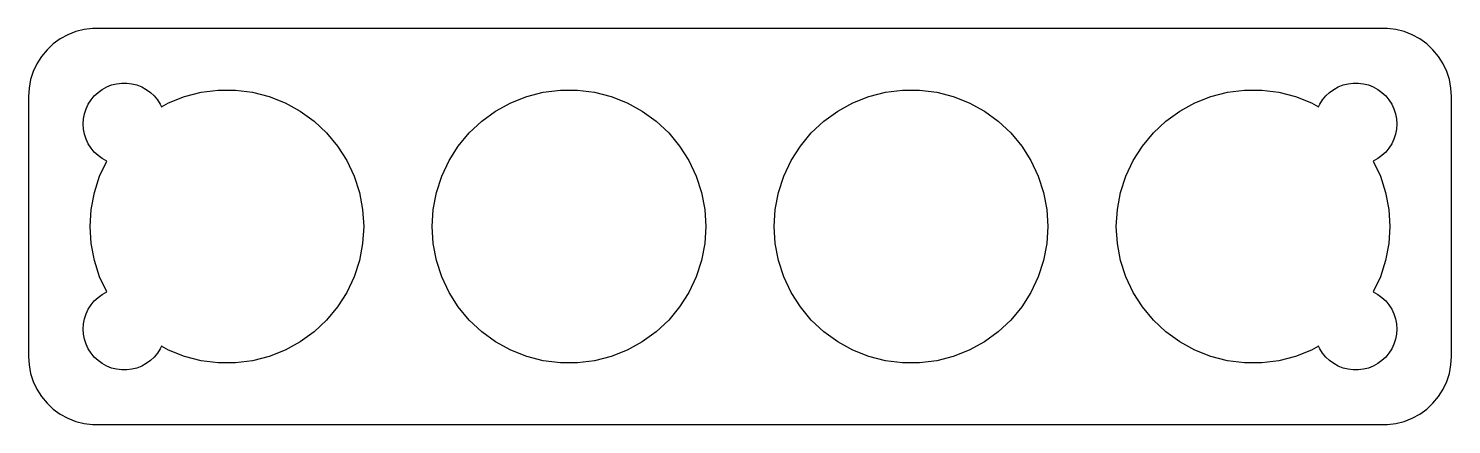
# Model space of a CAD drawing. Header units: metres. Extents: x -52 to 52, y -14 to 14.
import ezdxf

# ---------------------------------------------------------------- set-up
doc = ezdxf.new("R2010")
doc.units = ezdxf.units.M

msp = doc.modelspace()

# ---------------------------------------------------------------- linework, layer by layer
for p, q in [((-49.6791, 13.7216), (-50.1871, 13.3526)), ((-49.1289, 14.0241), (-49.6791, 13.7216)), ((-48.5451, 14.2553), (-49.1289, 14.0241)), ((-47.9369, 14.4114), (-48.5451, 14.2553)), ((-47.3139, 14.4901), (-47.9369, 14.4114)), ((47.3139, 14.4901), (-47.3139, 14.4901)), ((47.9369, 14.4114), (47.3139, 14.4901)), ((48.5451, 14.2553), (47.9369, 14.4114)), ((49.1289, 14.0241), (48.5451, 14.2553)), ((49.6791, 13.7216), (49.1289, 14.0241)), ((50.1871, 13.3526), (49.6791, 13.7216)), ((-50.6448, 12.9227), (-51.0451, 12.4389)), ((-50.1871, 13.3526), (-50.6448, 12.9227)), ((50.6448, 12.9227), (50.1871, 13.3526)), ((51.0451, 12.4389), (50.6448, 12.9227)), ((-51.3815, 11.9088), (-51.6489, 11.3406)), ((-51.0451, 12.4389), (-51.3815, 11.9088)), ((51.3815, 11.9088), (51.0451, 12.4389)), ((51.6489, 11.3406), (51.3815, 11.9088)), ((-51.8429, 10.7434), (-51.9606, 10.1267)), ((-51.6489, 11.3406), (-51.8429, 10.7434)), ((-45.927, 10.3532), (-45.5621, 10.4469)), ((-45.5621, 10.4469), (-45.1884, 10.4941)), ((-45.1884, 10.4941), (-44.8116, 10.4941)), ((-44.8116, 10.4941), (-44.4379, 10.4469)), ((-44.4379, 10.4469), (-44.0729, 10.3532)), ((44.0729, 10.3532), (44.4379, 10.4469)), ((44.4379, 10.4469), (44.8116, 10.4941)), ((44.8116, 10.4941), (45.1884, 10.4941)), ((45.1884, 10.4941), (45.5621, 10.4469)), ((45.5621, 10.4469), (45.927, 10.3532)), ((51.8429, 10.7434), (51.6489, 11.3406)), ((51.9606, 10.1267), (51.8429, 10.7434)), ((-51.9606, 10.1267), (-52, 9.5)), ((-52, 9.5), (-52, -9.5)), ((-47.427, 9.26335), (-47.1869, 9.55363)), ((-47.1869, 9.55363), (-46.9123, 9.81154)), ((-46.9123, 9.81154), (-46.6075, 10.033)), ((-46.6075, 10.033), (-46.2773, 10.2145)), ((-46.2773, 10.2145), (-45.927, 10.3532)), ((-44.0729, 10.3532), (-43.7227, 10.2145)), ((-43.7227, 10.2145), (-43.3925, 10.033)), ((-43.3925, 10.033), (-43.0877, 9.81154)), ((-43.0877, 9.81154), (-42.8131, 9.55363)), ((-42.8131, 9.55363), (-42.5729, 9.26335)), ((-41.7578, 9.04826), (-40.5902, 9.51056)), ((-40.5902, 9.51056), (-39.3738, 9.82286)), ((-39.3738, 9.82286), (-38.1279, 9.98026)), ((-38.1279, 9.98026), (-36.8721, 9.98026)), ((-36.8721, 9.98026), (-35.6262, 9.82286)), ((-35.6262, 9.82286), (-34.4098, 9.51056)), ((-34.4098, 9.51056), (-33.2422, 9.04826)), ((-16.7578, 9.04826), (-15.5902, 9.51056)), ((-15.5902, 9.51056), (-14.3738, 9.82286)), ((-14.3738, 9.82286), (-13.1279, 9.98026)), ((-13.1279, 9.98026), (-11.8721, 9.98026)), ((-11.8721, 9.98026), (-10.6262, 9.82286)), ((-10.6262, 9.82286), (-9.40982, 9.51056)), ((-9.40982, 9.51056), (-8.2422, 9.04826)), ((8.2422, 9.04826), (9.40982, 9.51056)), ((9.40982, 9.51056), (10.6262, 9.82286)), ((10.6262, 9.82286), (11.8721, 9.98026)), ((11.8721, 9.98026), (13.1279, 9.98026)), ((13.1279, 9.98026), (14.3738, 9.82286)), ((14.3738, 9.82286), (15.5902, 9.51056)), ((15.5902, 9.51056), (16.7578, 9.04826)), ((33.2422, 9.04826), (34.4098, 9.51056)), ((34.4098, 9.51056), (35.6262, 9.82286)), ((35.6262, 9.82286), (36.8721, 9.98026)), ((36.8721, 9.98026), (38.1279, 9.98026)), ((38.1279, 9.98026), (39.3738, 9.82286)), ((39.3738, 9.82286), (40.5902, 9.51056)), ((40.5902, 9.51056), (41.7578, 9.04826)), ((42.5729, 9.26335), (42.8131, 9.55363)), ((42.8131, 9.55363), (43.0877, 9.81154)), ((43.0877, 9.81154), (43.3925, 10.033)), ((43.3925, 10.033), (43.7227, 10.2145)), ((43.7227, 10.2145), (44.0729, 10.3532)), ((45.927, 10.3532), (46.2773, 10.2145)), ((46.2773, 10.2145), (46.6075, 10.033)), ((46.6075, 10.033), (46.9123, 9.81154)), ((46.9123, 9.81154), (47.1869, 9.55363)), ((47.1869, 9.55363), (47.427, 9.26335)), ((52, 9.5), (51.9606, 10.1267)), ((52, -9.5), (52, 9.5)), ((-47.9057, 8.24606), (-47.7893, 8.60437)), ((-47.7893, 8.60437), (-47.6289, 8.94525)), ((-47.6289, 8.94525), (-47.427, 9.26335)), ((-42.5729, 9.26335), (-42.3711, 8.94525)), ((-42.3711, 8.94525), (-42.2835, 8.75923)), ((-42.2835, 8.75923), (-41.7578, 9.04826)), ((-33.2422, 9.04826), (-32.1417, 8.44327)), ((-32.1417, 8.44327), (-31.1257, 7.70512)), ((-18.8742, 7.70512), (-17.8583, 8.44327)), ((-17.8583, 8.44327), (-16.7578, 9.04826)), ((-8.2422, 9.04826), (-7.14172, 8.44327)), ((-7.14172, 8.44327), (-6.12575, 7.70512)), ((6.12575, 7.70512), (7.14172, 8.44327)), ((7.14172, 8.44327), (8.2422, 9.04826)), ((16.7578, 9.04826), (17.8583, 8.44327)), ((17.8583, 8.44327), (18.8742, 7.70512)), ((31.1257, 7.70512), (32.1417, 8.44327)), ((32.1417, 8.44327), (33.2422, 9.04826)), ((41.7578, 9.04826), (42.2835, 8.75923)), ((42.2835, 8.75923), (42.3711, 8.94525)), ((42.3711, 8.94525), (42.5729, 9.26335)), ((47.427, 9.26335), (47.6289, 8.94525)), ((47.6289, 8.94525), (47.7893, 8.60437)), ((47.7893, 8.60437), (47.9057, 8.24606)), ((-48, 7.5), (-47.9763, 7.87599)), ((-47.9763, 7.12399), (-48, 7.5)), ((-47.9763, 7.87599), (-47.9057, 8.24606)), ((-31.1257, 7.70512), (-30.2103, 6.84546)), ((-19.7897, 6.84546), (-18.8742, 7.70512)), ((-6.12575, 7.70512), (-5.21031, 6.84546)), ((5.21031, 6.84546), (6.12575, 7.70512)), ((18.8742, 7.70512), (19.7897, 6.84546)), ((30.2103, 6.84546), (31.1257, 7.70512)), ((47.9057, 8.24606), (47.9763, 7.87599)), ((47.9763, 7.87599), (48, 7.5)), ((48, 7.5), (47.9763, 7.12399)), ((-47.9057, 6.75392), (-47.9763, 7.12399)), ((-47.7893, 6.39561), (-47.9057, 6.75392)), ((-47.6289, 6.05473), (-47.7893, 6.39561)), ((-30.2103, 6.84546), (-29.4098, 5.87784)), ((-20.5902, 5.87784), (-19.7897, 6.84546)), ((-5.21031, 6.84546), (-4.40982, 5.87784)), ((4.40982, 5.87784), (5.21031, 6.84546)), ((19.7897, 6.84546), (20.5902, 5.87784)), ((29.4098, 5.87784), (30.2103, 6.84546)), ((47.7893, 6.39561), (47.6289, 6.05473)), ((47.9057, 6.75392), (47.7893, 6.39561)), ((47.9763, 7.12399), (47.9057, 6.75392)), ((-47.427, 5.73663), (-47.6289, 6.05473)), ((-47.1869, 5.44635), (-47.427, 5.73663)), ((-46.9123, 5.18845), (-47.1869, 5.44635)), ((-29.4098, 5.87784), (-28.7369, 4.81754)), ((-21.2631, 4.81754), (-20.5902, 5.87784)), ((-4.40982, 5.87784), (-3.73692, 4.81754)), ((3.73692, 4.81754), (4.40982, 5.87784)), ((20.5902, 5.87784), (21.2631, 4.81754)), ((28.7369, 4.81754), (29.4098, 5.87784)), ((47.1869, 5.44635), (46.9123, 5.18845)), ((47.427, 5.73663), (47.1869, 5.44635)), ((47.6289, 6.05473), (47.427, 5.73663)), ((-46.6075, 4.96701), (-46.9123, 5.18845)), ((-46.7978, 3.68124), (-46.278, 4.78586)), ((-46.278, 4.78586), (-46.6075, 4.96701)), ((-28.7369, 4.81754), (-28.2022, 3.68124)), ((-21.7978, 3.68124), (-21.2631, 4.81754)), ((-3.73692, 4.81754), (-3.20222, 3.68124)), ((3.20222, 3.68124), (3.73692, 4.81754)), ((21.2631, 4.81754), (21.7978, 3.68124)), ((28.2022, 3.68124), (28.7369, 4.81754)), ((46.6075, 4.96701), (46.278, 4.78586)), ((46.278, 4.78586), (46.7978, 3.68124)), ((46.9123, 5.18845), (46.6075, 4.96701)), ((-47.1858, 2.48689), (-46.7978, 3.68124)), ((-28.2022, 3.68124), (-27.8142, 2.48689)), ((-22.1858, 2.48689), (-21.7978, 3.68124)), ((-3.20222, 3.68124), (-2.81416, 2.48689)), ((2.81416, 2.48689), (3.20222, 3.68124)), ((21.7978, 3.68124), (22.1858, 2.48689)), ((27.8142, 2.48689), (28.2022, 3.68124)), ((46.7978, 3.68124), (47.1858, 2.48689)), ((-47.4211, 1.25333), (-47.1858, 2.48689)), ((-27.8142, 2.48689), (-27.5788, 1.25333)), ((-22.4211, 1.25333), (-22.1858, 2.48689)), ((-2.81416, 2.48689), (-2.57884, 1.25333)), ((2.57884, 1.25333), (2.81416, 2.48689)), ((22.1858, 2.48689), (22.4211, 1.25333)), ((27.5788, 1.25333), (27.8142, 2.48689)), ((47.1858, 2.48689), (47.4211, 1.25333)), ((-47.5, 0), (-47.4211, 1.25333)), ((-27.5788, 1.25333), (-27.5, 0)), ((-22.5, 0), (-22.4211, 1.25333)), ((-2.57884, 1.25333), (-2.5, 0)), ((2.5, 0), (2.57884, 1.25333)), ((22.4211, 1.25333), (22.5, 0)), ((27.5, 0), (27.5788, 1.25333)), ((47.4211, 1.25333), (47.5, 0)), ((-47.4211, -1.25333), (-47.5, 0)), ((-27.5, 0), (-27.5788, -1.25333)), ((-22.4211, -1.25333), (-22.5, 0)), ((-2.5, 0), (-2.57884, -1.25333)), ((2.57884, -1.25333), (2.5, 0)), ((22.5, 0), (22.4211, -1.25333)), ((27.5788, -1.25333), (27.5, 0)), ((47.5, 0), (47.4211, -1.25333)), ((-47.1858, -2.48689), (-47.4211, -1.25333)), ((-27.5788, -1.25333), (-27.8142, -2.48689)), ((-22.1858, -2.48689), (-22.4211, -1.25333)), ((-2.57884, -1.25333), (-2.81416, -2.48689)), ((2.81416, -2.48689), (2.57884, -1.25333)), ((22.4211, -1.25333), (22.1858, -2.48689)), ((27.8142, -2.48689), (27.5788, -1.25333)), ((47.4211, -1.25333), (47.1858, -2.48689)), ((-46.7978, -3.68124), (-47.1858, -2.48689)), ((-27.8142, -2.48689), (-28.2022, -3.68124)), ((-21.7978, -3.68124), (-22.1858, -2.48689)), ((-2.81416, -2.48689), (-3.20222, -3.68124)), ((3.20222, -3.68124), (2.81416, -2.48689)), ((22.1858, -2.48689), (21.7978, -3.68124)), ((28.2022, -3.68124), (27.8142, -2.48689)), ((47.1858, -2.48689), (46.7978, -3.68124)), ((-46.278, -4.78586), (-46.7978, -3.68124)), ((-28.2022, -3.68124), (-28.7369, -4.81754)), ((-21.2631, -4.81754), (-21.7978, -3.68124)), ((-3.20222, -3.68124), (-3.73692, -4.81754)), ((3.73692, -4.81754), (3.20222, -3.68124)), ((21.7978, -3.68124), (21.2631, -4.81754)), ((28.7369, -4.81754), (28.2022, -3.68124)), ((46.7978, -3.68124), (46.278, -4.78586)), ((-47.1869, -5.44635), (-46.9123, -5.18845)), ((-46.9123, -5.18845), (-46.6075, -4.96701)), ((-46.6075, -4.96701), (-46.278, -4.78586)), ((-28.7369, -4.81754), (-29.4098, -5.87784)), ((-20.5902, -5.87784), (-21.2631, -4.81754)), ((-3.73692, -4.81754), (-4.40982, -5.87784)), ((4.40982, -5.87784), (3.73692, -4.81754)), ((21.2631, -4.81754), (20.5902, -5.87784)), ((29.4098, -5.87784), (28.7369, -4.81754)), ((46.278, -4.78586), (46.6075, -4.96701)), ((46.6075, -4.96701), (46.9123, -5.18845)), ((46.9123, -5.18845), (47.1869, -5.44635)), ((-47.7893, -6.39561), (-47.6289, -6.05473)), ((-47.6289, -6.05473), (-47.427, -5.73663)), ((-47.427, -5.73663), (-47.1869, -5.44635)), ((-29.4098, -5.87784), (-30.2103, -6.84546)), ((-19.7897, -6.84546), (-20.5902, -5.87784)), ((-4.40982, -5.87784), (-5.21031, -6.84546)), ((5.21031, -6.84546), (4.40982, -5.87784)), ((20.5902, -5.87784), (19.7897, -6.84546)), ((30.2103, -6.84546), (29.4098, -5.87784)), ((47.1869, -5.44635), (47.427, -5.73663)), ((47.427, -5.73663), (47.6289, -6.05473)), ((47.6289, -6.05473), (47.7893, -6.39561)), ((-48, -7.5), (-47.9763, -7.12399)), ((-47.9763, -7.12399), (-47.9057, -6.75392)), ((-47.9057, -6.75392), (-47.7893, -6.39561)), ((-30.2103, -6.84546), (-31.1257, -7.70512)), ((-18.8742, -7.70512), (-19.7897, -6.84546)), ((-5.21031, -6.84546), (-6.12575, -7.70512)), ((6.12575, -7.70512), (5.21031, -6.84546)), ((19.7897, -6.84546), (18.8742, -7.70512)), ((31.1257, -7.70512), (30.2103, -6.84546)), ((47.7893, -6.39561), (47.9057, -6.75392)), ((47.9057, -6.75392), (47.9763, -7.12399)), ((47.9763, -7.12399), (48, -7.5)), ((-47.9763, -7.87599), (-48, -7.5)), ((-47.9057, -8.24606), (-47.9763, -7.87599)), ((-47.7893, -8.60437), (-47.9057, -8.24606)), ((-31.1257, -7.70512), (-32.1417, -8.44327)), ((-17.8583, -8.44327), (-18.8742, -7.70512)), ((-6.12575, -7.70512), (-7.14172, -8.44327)), ((7.14172, -8.44327), (6.12575, -7.70512)), ((18.8742, -7.70512), (17.8583, -8.44327)), ((32.1417, -8.44327), (31.1257, -7.70512)), ((47.9057, -8.24606), (47.7893, -8.60437)), ((47.9763, -7.87599), (47.9057, -8.24606)), ((48, -7.5), (47.9763, -7.87599)), ((-47.6289, -8.94525), (-47.7893, -8.60437)), ((-47.427, -9.26335), (-47.6289, -8.94525)), ((-47.1869, -9.55363), (-47.427, -9.26335)), ((-42.5729, -9.26335), (-42.8131, -9.55363)), ((-42.3711, -8.94525), (-42.5729, -9.26335)), ((-42.2835, -8.75923), (-42.3711, -8.94525)), ((-41.7578, -9.04826), (-42.2835, -8.75923)), ((-40.5902, -9.51056), (-41.7578, -9.04826)), ((-33.2422, -9.04826), (-34.4098, -9.51056)), ((-32.1417, -8.44327), (-33.2422, -9.04826)), ((-16.7578, -9.04826), (-17.8583, -8.44327)), ((-15.5902, -9.51056), (-16.7578, -9.04826)), ((-8.2422, -9.04826), (-9.40982, -9.51056)), ((-7.14172, -8.44327), (-8.2422, -9.04826)), ((8.2422, -9.04826), (7.14172, -8.44327)), ((9.40982, -9.51056), (8.2422, -9.04826)), ((16.7578, -9.04826), (15.5902, -9.51056)), ((17.8583, -8.44327), (16.7578, -9.04826)), ((33.2422, -9.04826), (32.1417, -8.44327)), ((34.4098, -9.51056), (33.2422, -9.04826)), ((41.7578, -9.04826), (40.5902, -9.51056)), ((42.2835, -8.75923), (41.7578, -9.04826)), ((42.3711, -8.94525), (42.2835, -8.75923)), ((42.5729, -9.26335), (42.3711, -8.94525)), ((42.8131, -9.55363), (42.5729, -9.26335)), ((47.427, -9.26335), (47.1869, -9.55363)), ((47.6289, -8.94525), (47.427, -9.26335)), ((47.7893, -8.60437), (47.6289, -8.94525)), ((-52, -9.5), (-51.9606, -10.1267)), ((-51.9606, -10.1267), (-51.8429, -10.7434)), ((-46.9123, -9.81154), (-47.1869, -9.55363)), ((-46.6075, -10.033), (-46.9123, -9.81154)), ((-46.2773, -10.2145), (-46.6075, -10.033)), ((-45.927, -10.3532), (-46.2773, -10.2145)), ((-45.5621, -10.4469), (-45.927, -10.3532)), ((-44.0729, -10.3532), (-44.4379, -10.4469)), ((-43.7227, -10.2145), (-44.0729, -10.3532)), ((-43.3925, -10.033), (-43.7227, -10.2145)), ((-43.0877, -9.81154), (-43.3925, -10.033)), ((-42.8131, -9.55363), (-43.0877, -9.81154)), ((-39.3738, -9.82286), (-40.5902, -9.51056)), ((-38.1279, -9.98026), (-39.3738, -9.82286)), ((-36.8721, -9.98026), (-38.1279, -9.98026)), ((-35.6262, -9.82286), (-36.8721, -9.98026)), ((-34.4098, -9.51056), (-35.6262, -9.82286)), ((-14.3738, -9.82286), (-15.5902, -9.51056)), ((-13.1279, -9.98026), (-14.3738, -9.82286)), ((-11.8721, -9.98026), (-13.1279, -9.98026)), ((-10.6262, -9.82286), (-11.8721, -9.98026)), ((-9.40982, -9.51056), (-10.6262, -9.82286)), ((10.6262, -9.82286), (9.40982, -9.51056)), ((11.8721, -9.98026), (10.6262, -9.82286)), ((13.1279, -9.98026), (11.8721, -9.98026)), ((14.3738, -9.82286), (13.1279, -9.98026)), ((15.5902, -9.51056), (14.3738, -9.82286)), ((35.6262, -9.82286), (34.4098, -9.51056)), ((36.8721, -9.98026), (35.6262, -9.82286)), ((38.1279, -9.98026), (36.8721, -9.98026)), ((39.3738, -9.82286), (38.1279, -9.98026)), ((40.5902, -9.51056), (39.3738, -9.82286)), ((43.0877, -9.81154), (42.8131, -9.55363)), ((43.3925, -10.033), (43.0877, -9.81154)), ((43.7227, -10.2145), (43.3925, -10.033)), ((44.0729, -10.3532), (43.7227, -10.2145)), ((44.4379, -10.4469), (44.0729, -10.3532)), ((45.927, -10.3532), (45.5621, -10.4469)), ((46.2773, -10.2145), (45.927, -10.3532)), ((46.6075, -10.033), (46.2773, -10.2145)), ((46.9123, -9.81154), (46.6075, -10.033)), ((47.1869, -9.55363), (46.9123, -9.81154)), ((51.8429, -10.7434), (51.9606, -10.1267)), ((51.9606, -10.1267), (52, -9.5)), ((-51.8429, -10.7434), (-51.6489, -11.3406)), ((-51.6489, -11.3406), (-51.3815, -11.9088)), ((-45.1884, -10.4941), (-45.5621, -10.4469)), ((-44.8116, -10.4941), (-45.1884, -10.4941)), ((-44.4379, -10.4469), (-44.8116, -10.4941)), ((44.8116, -10.4941), (44.4379, -10.4469)), ((45.1884, -10.4941), (44.8116, -10.4941)), ((45.5621, -10.4469), (45.1884, -10.4941)), ((51.3815, -11.9088), (51.6489, -11.3406)), ((51.6489, -11.3406), (51.8429, -10.7434)), ((-51.3815, -11.9088), (-51.0451, -12.4389)), ((-51.0451, -12.4389), (-50.6448, -12.9227)), ((50.6448, -12.9227), (51.0451, -12.4389)), ((51.0451, -12.4389), (51.3815, -11.9088)), ((-50.6448, -12.9227), (-50.1871, -13.3526)), ((-50.1871, -13.3526), (-49.6791, -13.7216)), ((49.6791, -13.7216), (50.1871, -13.3526)), ((50.1871, -13.3526), (50.6448, -12.9227)), ((-49.6791, -13.7216), (-49.1289, -14.0241)), ((-49.1289, -14.0241), (-48.5451, -14.2553)), ((-48.5451, -14.2553), (-47.9369, -14.4114)), ((-47.9369, -14.4114), (-47.3139, -14.4901)), ((-47.3139, -14.4901), (47.3139, -14.4901)), ((47.3139, -14.4901), (47.9369, -14.4114)), ((47.9369, -14.4114), (48.5451, -14.2553)), ((48.5451, -14.2553), (49.1289, -14.0241)), ((49.1289, -14.0241), (49.6791, -13.7216))]:
    msp.add_line(p, q)

doc.saveas('drawing.dxf')
